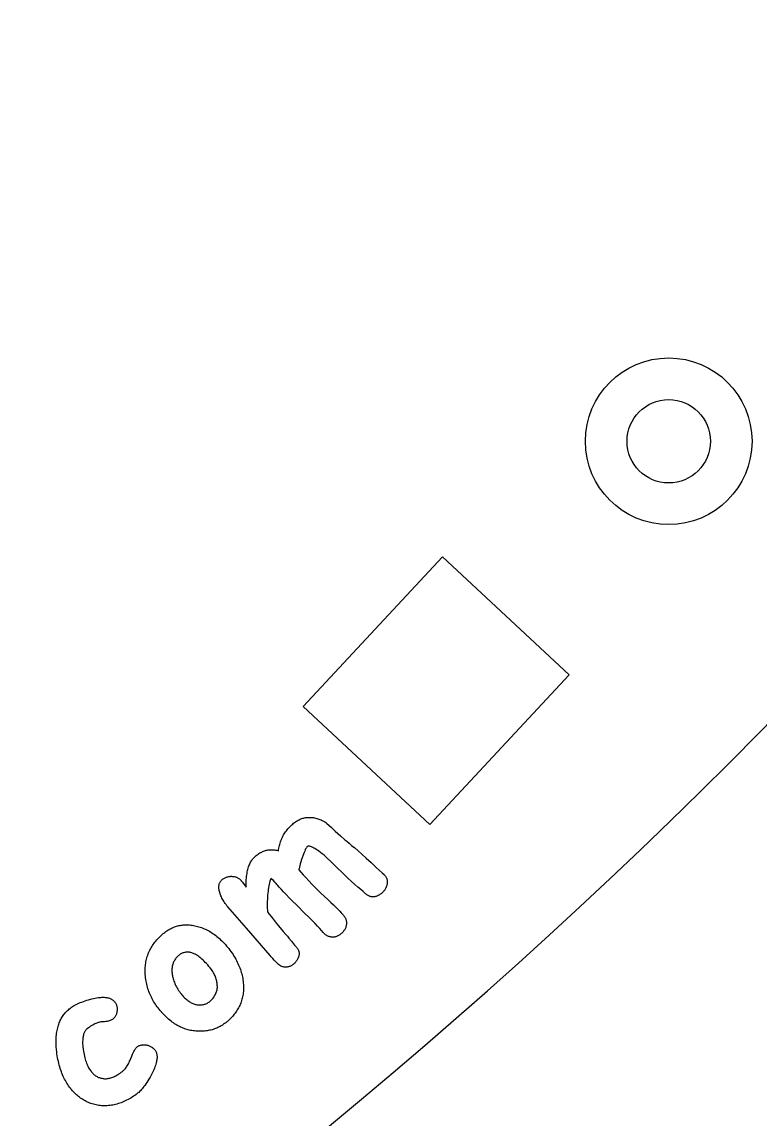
# Model space of a CAD drawing. Header units: inches. Extents: x -1316 to -504, y 751 to 1208.
# Drawn here: x -962.57 to -933.34, y 810.15 to 853.59 of the extents above; entities that cross this region are included whole.
import ezdxf

# ---------------------------------------------------------------- set-up
doc = ezdxf.new("R2010")
doc.units = ezdxf.units.IN
doc.header["$MEASUREMENT"] = 0
doc.linetypes.add('Continuous2', pattern=[0])
doc.layers.add('68343 AND 68344 CARRIAGE AND ARM PLATE', color=1, linetype='Continuous')
doc.layers.add('68351 TABLE', color=1, linetype='Continuous')

msp = doc.modelspace()

# ---------------------------------------------------------------- linework, layer by layer
at = {"layer": '68343 AND 68344 CARRIAGE AND ARM PLATE', "color": 3, "linetype": 'Continuous2', "lineweight": -3, "true_color": 0x00ff00}
for p, q in [((-951.885, 821.796), (-951.845, 821.832)), ((-951.845, 821.832), (-951.809, 821.862)), ((-951.809, 821.862), (-951.773, 821.89)), ((-951.773, 821.89), (-951.737, 821.916)), ((-951.737, 821.916), (-951.701, 821.94)), ((-951.701, 821.94), (-951.665, 821.963)), ((-951.665, 821.963), (-951.628, 821.983)), ((-951.628, 821.983), (-951.592, 822.001)), ((-951.592, 822.001), (-951.556, 822.018)), ((-951.556, 822.018), (-951.52, 822.033)), ((-951.52, 822.033), (-951.483, 822.047)), ((-951.483, 822.047), (-951.446, 822.058)), ((-951.446, 822.058), (-951.409, 822.069)), ((-951.409, 822.069), (-951.372, 822.077)), ((-951.372, 822.077), (-951.335, 822.084)), ((-951.335, 822.084), (-951.297, 822.089)), ((-951.297, 822.089), (-951.259, 822.093)), ((-951.259, 822.093), (-951.221, 822.096)), ((-951.221, 822.096), (-951.182, 822.096)), ((-951.182, 822.096), (-951.143, 822.095)), ((-951.143, 822.095), (-951.103, 822.093)), ((-951.103, 822.093), (-951.063, 822.089)), ((-951.063, 822.089), (-951.022, 822.083)), ((-951.022, 822.083), (-950.981, 822.075)), ((-950.981, 822.075), (-950.939, 822.066)), ((-950.939, 822.066), (-950.896, 822.055)), ((-950.896, 822.055), (-950.853, 822.042)), ((-950.853, 822.042), (-950.809, 822.027)), ((-950.809, 822.027), (-950.764, 822.01)), ((-950.764, 822.01), (-950.719, 821.992)), ((-950.719, 821.992), (-950.673, 821.971)), ((-950.673, 821.971), (-950.625, 821.948)), ((-950.625, 821.948), (-950.577, 821.922)), ((-950.577, 821.922), (-950.567, 821.917)), ((-950.567, 821.917), (-950.538, 821.893)), ((-950.538, 821.893), (-950.49, 821.853)), ((-950.49, 821.853), (-950.417, 821.789)), ((-952.232, 821.353), (-952.208, 821.397)), ((-952.208, 821.397), (-952.182, 821.44)), ((-952.182, 821.44), (-952.155, 821.482)), ((-952.155, 821.482), (-952.127, 821.523)), ((-952.127, 821.523), (-952.097, 821.564)), ((-952.097, 821.564), (-952.066, 821.604)), ((-952.066, 821.604), (-952.033, 821.644)), ((-952.033, 821.644), (-951.999, 821.683)), ((-951.999, 821.683), (-951.963, 821.721)), ((-951.963, 821.721), (-951.925, 821.759)), ((-951.925, 821.759), (-951.885, 821.796)), ((-950.417, 821.789), (-950.309, 821.692)), ((-950.309, 821.692), (-950.158, 821.554)), ((-950.158, 821.554), (-949.952, 821.363)), ((-952.383, 820.926), (-952.372, 820.977)), ((-952.372, 820.977), (-952.36, 821.027)), ((-952.36, 821.027), (-952.346, 821.076)), ((-952.346, 821.076), (-952.33, 821.124)), ((-952.33, 821.124), (-952.314, 821.171)), ((-952.314, 821.171), (-952.295, 821.217)), ((-952.295, 821.217), (-952.276, 821.263)), ((-952.276, 821.263), (-952.255, 821.308)), ((-952.255, 821.308), (-952.232, 821.353)), ((-949.952, 821.363), (-949.786, 821.209)), ((-949.786, 821.209), (-949.706, 821.146)), ((-949.706, 821.146), (-949.615, 821.071)), ((-949.615, 821.071), (-949.51, 820.984)), ((-949.51, 820.984), (-949.391, 820.883)), ((-953.373, 820.507), (-953.348, 820.531)), ((-953.348, 820.531), (-953.328, 820.55)), ((-953.328, 820.55), (-953.29, 820.581)), ((-953.29, 820.581), (-953.253, 820.61)), ((-953.253, 820.61), (-953.216, 820.637)), ((-953.216, 820.637), (-953.18, 820.661)), ((-953.18, 820.661), (-953.143, 820.684)), ((-953.143, 820.684), (-953.107, 820.705)), ((-953.107, 820.705), (-953.071, 820.723)), ((-953.071, 820.723), (-953.035, 820.74)), ((-953.035, 820.74), (-952.999, 820.755)), ((-952.999, 820.755), (-952.963, 820.769)), ((-952.963, 820.769), (-952.927, 820.78)), ((-952.927, 820.78), (-952.891, 820.79)), ((-952.891, 820.79), (-952.856, 820.798)), ((-952.856, 820.798), (-952.82, 820.805)), ((-952.82, 820.805), (-952.784, 820.81)), ((-952.784, 820.81), (-952.748, 820.813)), ((-952.748, 820.813), (-952.712, 820.815)), ((-952.712, 820.815), (-952.676, 820.815)), ((-952.676, 820.815), (-952.639, 820.814)), ((-952.639, 820.814), (-952.603, 820.811)), ((-952.603, 820.811), (-952.566, 820.806)), ((-952.566, 820.806), (-952.528, 820.799)), ((-952.528, 820.799), (-952.491, 820.791)), ((-952.491, 820.791), (-952.453, 820.782)), ((-952.453, 820.782), (-952.414, 820.77)), ((-952.414, 820.77), (-952.408, 820.768)), ((-952.408, 820.768), (-952.401, 820.822)), ((-952.401, 820.822), (-952.393, 820.874)), ((-952.393, 820.874), (-952.383, 820.926)), ((-951.459, 820.528), (-951.494, 820.424)), ((-951.448, 820.56), (-951.459, 820.528)), ((-951.419, 820.64), (-951.448, 820.56)), ((-951.393, 820.707), (-951.419, 820.64)), ((-951.37, 820.762), (-951.393, 820.707)), ((-951.35, 820.808), (-951.37, 820.762)), ((-951.333, 820.844), (-951.35, 820.808)), ((-951.318, 820.873), (-951.333, 820.844)), ((-951.304, 820.895), (-951.318, 820.873)), ((-951.292, 820.912), (-951.304, 820.895)), ((-951.282, 820.924), (-951.292, 820.912)), ((-951.273, 820.933), (-951.282, 820.924)), ((-951.272, 820.934), (-951.273, 820.933)), ((-951.263, 820.94), (-951.272, 820.934)), ((-951.253, 820.945), (-951.263, 820.94)), ((-951.241, 820.949), (-951.253, 820.945)), ((-951.228, 820.952), (-951.241, 820.949)), ((-951.214, 820.953), (-951.228, 820.952)), ((-951.197, 820.953), (-951.214, 820.953)), ((-951.179, 820.95), (-951.197, 820.953)), ((-951.158, 820.946), (-951.179, 820.95)), ((-951.134, 820.939), (-951.158, 820.946)), ((-951.107, 820.929), (-951.134, 820.939)), ((-951.077, 820.917), (-951.107, 820.929)), ((-951.043, 820.9), (-951.077, 820.917)), ((-951.006, 820.88), (-951.043, 820.9)), ((-950.964, 820.856), (-951.006, 820.88)), ((-950.917, 820.827), (-950.964, 820.856)), ((-950.866, 820.793), (-950.917, 820.827)), ((-950.809, 820.753), (-950.866, 820.793)), ((-950.746, 820.706), (-950.809, 820.753)), ((-950.677, 820.653), (-950.746, 820.706)), ((-950.601, 820.593), (-950.677, 820.653)), ((-949.792, 819.815), (-950.601, 820.593)), ((-949.391, 820.883), (-949.256, 820.766)), ((-949.256, 820.766), (-949.105, 820.632)), ((-949.105, 820.632), (-948.934, 820.48)), ((-953.62, 820.037), (-953.606, 820.086)), ((-953.606, 820.086), (-953.592, 820.131)), ((-953.592, 820.131), (-953.576, 820.175)), ((-953.576, 820.175), (-953.56, 820.216)), ((-953.56, 820.216), (-953.543, 820.256)), ((-953.543, 820.256), (-953.524, 820.293)), ((-953.524, 820.293), (-953.505, 820.329)), ((-953.505, 820.329), (-953.485, 820.363)), ((-953.485, 820.363), (-953.464, 820.395)), ((-953.464, 820.395), (-953.443, 820.425)), ((-953.443, 820.425), (-953.421, 820.454)), ((-953.421, 820.454), (-953.397, 820.481)), ((-953.397, 820.481), (-953.373, 820.507)), ((-951.581, 820.126), (-951.591, 820.076)), ((-951.566, 820.185), (-951.581, 820.126)), ((-951.547, 820.253), (-951.566, 820.185)), ((-951.523, 820.333), (-951.547, 820.253)), ((-951.494, 820.424), (-951.523, 820.333)), ((-948.934, 820.48), (-948.744, 820.308)), ((-948.744, 820.308), (-948.533, 820.114)), ((-948.533, 820.114), (-948.298, 819.897)), ((-954.622, 819.644), (-954.597, 819.662)), ((-954.597, 819.662), (-954.572, 819.679)), ((-954.572, 819.679), (-954.546, 819.694)), ((-954.546, 819.694), (-954.52, 819.707)), ((-954.52, 819.707), (-954.493, 819.719)), ((-954.493, 819.719), (-954.466, 819.73)), ((-954.466, 819.73), (-954.438, 819.739)), ((-954.438, 819.739), (-954.41, 819.746)), ((-954.41, 819.746), (-954.381, 819.752)), ((-954.381, 819.752), (-954.352, 819.756)), ((-954.352, 819.756), (-954.321, 819.759)), ((-954.321, 819.759), (-954.29, 819.761)), ((-954.29, 819.761), (-954.258, 819.761)), ((-954.258, 819.761), (-954.251, 819.76)), ((-954.251, 819.76), (-954.219, 819.758)), ((-954.219, 819.758), (-954.188, 819.755)), ((-954.188, 819.755), (-954.159, 819.75)), ((-954.159, 819.75), (-954.13, 819.743)), ((-954.13, 819.743), (-954.103, 819.735)), ((-954.103, 819.735), (-954.077, 819.726)), ((-954.077, 819.726), (-954.051, 819.715)), ((-954.051, 819.715), (-954.027, 819.704)), ((-954.027, 819.704), (-954.003, 819.69)), ((-954.003, 819.69), (-953.98, 819.675)), ((-953.98, 819.675), (-953.958, 819.659)), ((-953.958, 819.659), (-953.936, 819.642)), ((-953.683, 819.628), (-953.678, 819.695)), ((-953.678, 819.695), (-953.671, 819.759)), ((-953.671, 819.759), (-953.663, 819.82)), ((-953.663, 819.82), (-953.654, 819.878)), ((-953.654, 819.878), (-953.644, 819.934)), ((-953.644, 819.934), (-953.632, 819.987)), ((-953.632, 819.987), (-953.62, 820.037)), ((-952.713, 819.688), (-952.731, 819.63)), ((-952.699, 819.675), (-952.713, 819.688)), ((-952.657, 819.635), (-952.699, 819.675)), ((-951.599, 820.033), (-951.602, 820.014)), ((-951.602, 820.014), (-951.524, 819.926)), ((-951.591, 820.076), (-951.599, 820.033)), ((-951.524, 819.926), (-951.434, 819.825)), ((-951.434, 819.825), (-951.329, 819.712)), ((-951.329, 819.712), (-951.21, 819.583)), ((-949.659, 819.691), (-949.792, 819.815)), ((-949.511, 819.554), (-949.659, 819.691)), ((-948.298, 819.897), (-948.227, 819.831)), ((-948.227, 819.831), (-948.207, 819.808)), ((-948.207, 819.808), (-948.188, 819.785)), ((-948.188, 819.785), (-948.171, 819.762)), ((-948.171, 819.762), (-948.157, 819.738)), ((-948.157, 819.738), (-948.144, 819.715)), ((-948.144, 819.715), (-948.133, 819.692)), ((-948.133, 819.692), (-948.123, 819.668)), ((-948.123, 819.668), (-948.115, 819.644)), ((-954.769, 819.332), (-954.768, 819.361)), ((-954.768, 819.301), (-954.769, 819.332)), ((-954.768, 819.361), (-954.766, 819.389)), ((-954.765, 819.268), (-954.768, 819.301)), ((-954.766, 819.389), (-954.762, 819.416)), ((-954.761, 819.234), (-954.765, 819.268)), ((-954.762, 819.416), (-954.757, 819.441)), ((-954.754, 819.198), (-954.761, 819.234)), ((-954.757, 819.441), (-954.751, 819.465)), ((-954.751, 819.465), (-954.743, 819.487)), ((-954.743, 819.487), (-954.734, 819.509)), ((-954.734, 819.509), (-954.723, 819.53)), ((-954.723, 819.53), (-954.711, 819.55)), ((-954.711, 819.55), (-954.698, 819.568)), ((-954.698, 819.568), (-954.684, 819.587)), ((-954.684, 819.587), (-954.668, 819.604)), ((-954.668, 819.604), (-954.65, 819.62)), ((-954.65, 819.62), (-954.647, 819.623)), ((-954.647, 819.623), (-954.622, 819.644)), ((-953.936, 819.642), (-953.916, 819.623)), ((-953.916, 819.623), (-953.896, 819.602)), ((-953.896, 819.602), (-953.885, 819.59)), ((-953.892, 819.598), (-953.894, 819.599)), ((-953.894, 819.599), (-953.892, 819.596)), ((-953.885, 819.59), (-953.892, 819.598)), ((-953.892, 819.596), (-953.88, 819.58)), ((-953.88, 819.58), (-953.838, 819.523)), ((-953.838, 819.523), (-953.728, 819.38)), ((-953.728, 819.38), (-953.689, 819.329)), ((-953.69, 819.409), (-953.689, 819.485)), ((-953.689, 819.329), (-953.69, 819.409)), ((-953.689, 819.485), (-953.687, 819.558)), ((-953.687, 819.558), (-953.683, 819.628)), ((-952.814, 819.241), (-952.823, 819.168)), ((-952.803, 819.311), (-952.814, 819.241)), ((-952.791, 819.379), (-952.803, 819.311)), ((-952.778, 819.445), (-952.791, 819.379)), ((-952.763, 819.509), (-952.778, 819.445)), ((-952.747, 819.57), (-952.763, 819.509)), ((-952.731, 819.63), (-952.747, 819.57)), ((-952.611, 819.589), (-952.657, 819.635)), ((-952.559, 819.534), (-952.611, 819.589)), ((-952.501, 819.471), (-952.559, 819.534)), ((-952.47, 819.436), (-952.501, 819.471)), ((-952.439, 819.4), (-952.47, 819.436)), ((-952.382, 819.336), (-952.439, 819.4)), ((-952.303, 819.248), (-952.382, 819.336)), ((-952.212, 819.149), (-952.303, 819.248)), ((-951.21, 819.583), (-951.073, 819.44)), ((-951.073, 819.44), (-950.918, 819.279)), ((-950.918, 819.279), (-950.733, 819.09)), ((-949.379, 819.434), (-949.511, 819.554)), ((-949.26, 819.328), (-949.379, 819.434)), ((-949.153, 819.235), (-949.26, 819.328)), ((-949.059, 819.154), (-949.153, 819.235)), ((-948.195, 819.231), (-948.213, 819.205)), ((-948.179, 819.257), (-948.195, 819.231)), ((-948.164, 819.283), (-948.179, 819.257)), ((-948.151, 819.31), (-948.164, 819.283)), ((-948.139, 819.338), (-948.151, 819.31)), ((-948.129, 819.366), (-948.139, 819.338)), ((-948.12, 819.395), (-948.129, 819.366)), ((-948.112, 819.425), (-948.12, 819.395)), ((-948.115, 819.644), (-948.109, 819.62)), ((-948.106, 819.456), (-948.112, 819.425)), ((-948.109, 819.62), (-948.105, 819.595)), ((-948.105, 819.465), (-948.106, 819.456)), ((-948.105, 819.595), (-948.101, 819.57)), ((-948.101, 819.492), (-948.105, 819.465)), ((-948.101, 819.57), (-948.1, 819.545)), ((-948.1, 819.519), (-948.101, 819.492)), ((-948.1, 819.545), (-948.1, 819.519)), ((-954.746, 819.159), (-954.754, 819.198)), ((-954.735, 819.119), (-954.746, 819.159)), ((-954.722, 819.076), (-954.735, 819.119)), ((-954.72, 819.072), (-954.722, 819.076)), ((-954.705, 819.029), (-954.72, 819.072)), ((-954.688, 818.986), (-954.705, 819.029)), ((-954.669, 818.943), (-954.688, 818.986)), ((-954.648, 818.9), (-954.669, 818.943)), ((-954.625, 818.857), (-954.648, 818.9)), ((-954.601, 818.814), (-954.625, 818.857)), ((-954.575, 818.771), (-954.601, 818.814)), ((-952.848, 818.853), (-952.851, 818.768)), ((-952.844, 818.936), (-952.848, 818.853)), ((-952.839, 819.016), (-952.844, 818.936)), ((-952.832, 819.093), (-952.839, 819.016)), ((-952.823, 819.168), (-952.832, 819.093)), ((-952.107, 819.039), (-952.212, 819.149)), ((-951.988, 818.915), (-952.107, 819.039)), ((-951.853, 818.778), (-951.988, 818.915)), ((-950.733, 819.09), (-950.587, 818.959)), ((-950.587, 818.959), (-950.455, 818.839)), ((-950.455, 818.839), (-950.337, 818.73)), ((-948.975, 819.084), (-949.059, 819.154)), ((-948.959, 819.07), (-948.975, 819.084)), ((-948.933, 819.049), (-948.959, 819.07)), ((-948.908, 819.03), (-948.933, 819.049)), ((-948.882, 819.013), (-948.908, 819.03)), ((-948.858, 818.998), (-948.882, 819.013)), ((-948.833, 818.985), (-948.858, 818.998)), ((-948.808, 818.974), (-948.833, 818.985)), ((-948.784, 818.965), (-948.808, 818.974)), ((-948.76, 818.958), (-948.784, 818.965)), ((-948.735, 818.952), (-948.76, 818.958)), ((-948.711, 818.947), (-948.735, 818.952)), ((-948.687, 818.945), (-948.711, 818.947)), ((-948.663, 818.944), (-948.687, 818.945)), ((-948.638, 818.944), (-948.663, 818.944)), ((-948.614, 818.947), (-948.638, 818.944)), ((-948.589, 818.95), (-948.614, 818.947)), ((-948.563, 818.956), (-948.589, 818.95)), ((-948.538, 818.963), (-948.563, 818.956)), ((-948.512, 818.972), (-948.538, 818.963)), ((-948.486, 818.983), (-948.512, 818.972)), ((-948.459, 818.996), (-948.486, 818.983)), ((-948.431, 819.012), (-948.459, 818.996)), ((-948.403, 819.029), (-948.431, 819.012)), ((-948.375, 819.049), (-948.403, 819.029)), ((-948.345, 819.071), (-948.375, 819.049)), ((-948.315, 819.096), (-948.345, 819.071)), ((-948.301, 819.108), (-948.315, 819.096)), ((-948.276, 819.132), (-948.301, 819.108)), ((-948.254, 819.156), (-948.276, 819.132)), ((-948.232, 819.18), (-948.254, 819.156)), ((-948.213, 819.205), (-948.232, 819.18)), ((-954.546, 818.728), (-954.575, 818.771)), ((-954.516, 818.685), (-954.546, 818.728)), ((-954.484, 818.641), (-954.516, 818.685)), ((-954.449, 818.598), (-954.484, 818.641)), ((-954.412, 818.554), (-954.449, 818.598)), ((-953.678, 817.705), (-954.412, 818.554)), ((-952.851, 818.768), (-952.852, 818.68)), ((-952.852, 818.68), (-952.852, 818.589)), ((-952.852, 818.589), (-952.85, 818.496)), ((-952.85, 818.496), (-952.847, 818.421)), ((-952.847, 818.421), (-952.839, 818.383)), ((-952.839, 818.383), (-952.83, 818.345)), ((-951.7, 818.626), (-951.853, 818.778)), ((-951.359, 818.29), (-951.7, 818.626)), ((-950.337, 818.73), (-950.232, 818.63)), ((-950.232, 818.63), (-950.138, 818.539)), ((-950.138, 818.539), (-950.058, 818.459)), ((-950.058, 818.459), (-949.985, 818.384)), ((-949.985, 818.384), (-949.922, 818.316)), ((-952.83, 818.345), (-952.827, 818.332)), ((-952.827, 818.332), (-952.643, 818.098)), ((-952.643, 818.098), (-952.482, 817.897)), ((-951.209, 818.141), (-951.359, 818.29)), ((-951.078, 818.008), (-951.209, 818.141)), ((-950.962, 817.889), (-951.078, 818.008)), ((-949.922, 818.316), (-949.866, 818.255)), ((-949.866, 818.255), (-949.839, 818.224)), ((-949.839, 818.224), (-949.819, 818.199)), ((-949.819, 818.199), (-949.801, 818.175)), ((-949.801, 818.175), (-949.784, 818.15)), ((-949.784, 818.15), (-949.77, 818.125)), ((-949.77, 818.125), (-949.757, 818.1)), ((-949.757, 818.1), (-949.746, 818.075)), ((-949.746, 818.075), (-949.737, 818.05)), ((-949.737, 818.05), (-949.729, 818.024)), ((-949.729, 818.024), (-949.723, 817.999)), ((-949.723, 817.999), (-949.718, 817.973)), ((-949.718, 817.973), (-949.715, 817.947)), ((-949.715, 817.947), (-949.714, 817.92)), ((-949.714, 817.92), (-949.714, 817.893)), ((-957.017, 817.453), (-956.969, 817.495)), ((-956.969, 817.495), (-956.952, 817.509)), ((-956.952, 817.509), (-956.911, 817.541)), ((-956.911, 817.541), (-956.869, 817.572)), ((-956.869, 817.572), (-956.828, 817.601)), ((-956.828, 817.601), (-956.786, 817.628)), ((-956.786, 817.628), (-956.744, 817.653)), ((-956.744, 817.653), (-956.702, 817.677)), ((-956.702, 817.677), (-956.659, 817.699)), ((-956.659, 817.699), (-956.617, 817.719)), ((-956.617, 817.719), (-956.574, 817.738)), ((-956.574, 817.738), (-956.53, 817.755)), ((-956.53, 817.755), (-956.487, 817.771)), ((-956.487, 817.771), (-956.443, 817.784)), ((-956.443, 817.784), (-956.398, 817.797)), ((-956.398, 817.797), (-956.353, 817.808)), ((-956.353, 817.808), (-956.308, 817.817)), ((-956.308, 817.817), (-956.263, 817.825)), ((-956.263, 817.825), (-956.216, 817.831)), ((-956.216, 817.831), (-956.17, 817.835)), ((-956.17, 817.835), (-956.122, 817.838)), ((-956.122, 817.838), (-956.075, 817.84)), ((-956.075, 817.84), (-956.026, 817.84)), ((-956.026, 817.84), (-955.977, 817.838)), ((-955.977, 817.838), (-955.927, 817.835)), ((-955.927, 817.835), (-955.877, 817.83)), ((-955.877, 817.83), (-955.825, 817.823)), ((-955.825, 817.823), (-955.773, 817.815)), ((-955.773, 817.815), (-955.721, 817.805)), ((-955.721, 817.805), (-955.667, 817.793)), ((-955.667, 817.793), (-955.618, 817.78)), ((-955.618, 817.78), (-955.563, 817.765)), ((-955.563, 817.765), (-955.509, 817.747)), ((-955.509, 817.747), (-955.456, 817.728)), ((-955.456, 817.728), (-955.403, 817.708)), ((-955.403, 817.708), (-955.35, 817.686)), ((-955.35, 817.686), (-955.298, 817.663)), ((-955.298, 817.663), (-955.246, 817.638)), ((-955.246, 817.638), (-955.195, 817.611)), ((-955.195, 817.611), (-955.144, 817.583)), ((-955.144, 817.583), (-955.093, 817.553)), ((-955.093, 817.553), (-955.043, 817.521)), ((-955.043, 817.521), (-954.993, 817.488)), ((-954.993, 817.488), (-954.944, 817.453)), ((-952.741, 816.622), (-953.678, 817.705)), ((-952.482, 817.897), (-952.343, 817.725)), ((-952.343, 817.725), (-952.222, 817.579)), ((-952.222, 817.579), (-952.12, 817.457)), ((-950.862, 817.783), (-950.962, 817.889)), ((-950.776, 817.69), (-950.862, 817.783)), ((-950.702, 817.609), (-950.776, 817.69)), ((-950.639, 817.537), (-950.702, 817.609)), ((-950.637, 817.535), (-950.639, 817.537)), ((-950.614, 817.51), (-950.637, 817.535)), ((-950.591, 817.488), (-950.614, 817.51)), ((-950.568, 817.467), (-950.591, 817.488)), ((-949.922, 817.492), (-949.949, 817.47)), ((-949.9, 817.512), (-949.922, 817.492)), ((-949.875, 817.536), (-949.9, 817.512)), ((-949.853, 817.56), (-949.875, 817.536)), ((-949.833, 817.584), (-949.853, 817.56)), ((-949.814, 817.609), (-949.833, 817.584)), ((-949.797, 817.634), (-949.814, 817.609)), ((-949.782, 817.659), (-949.797, 817.634)), ((-949.768, 817.685), (-949.782, 817.659)), ((-949.756, 817.711), (-949.768, 817.685)), ((-949.745, 817.737), (-949.756, 817.711)), ((-949.736, 817.765), (-949.745, 817.737)), ((-949.729, 817.792), (-949.736, 817.765)), ((-949.723, 817.821), (-949.729, 817.792)), ((-949.718, 817.85), (-949.723, 817.821)), ((-949.716, 817.866), (-949.718, 817.85)), ((-949.714, 817.893), (-949.716, 817.866)), ((-957.401, 817.018), (-957.37, 817.063)), ((-957.37, 817.063), (-957.338, 817.108)), ((-957.338, 817.108), (-957.304, 817.153)), ((-957.304, 817.153), (-957.269, 817.197)), ((-957.269, 817.197), (-957.231, 817.24)), ((-957.231, 817.24), (-957.192, 817.284)), ((-957.192, 817.284), (-957.151, 817.327)), ((-957.151, 817.327), (-957.109, 817.369)), ((-957.109, 817.369), (-957.064, 817.411)), ((-957.064, 817.411), (-957.017, 817.453)), ((-954.944, 817.453), (-954.894, 817.416)), ((-954.894, 817.416), (-954.845, 817.378)), ((-954.845, 817.378), (-954.796, 817.338)), ((-954.796, 817.338), (-954.748, 817.295)), ((-954.748, 817.295), (-954.7, 817.251)), ((-954.7, 817.251), (-954.652, 817.205)), ((-954.652, 817.205), (-954.604, 817.158)), ((-954.604, 817.158), (-954.557, 817.108)), ((-954.557, 817.108), (-954.509, 817.056)), ((-954.509, 817.056), (-954.463, 817.001)), ((-952.12, 817.457), (-952.057, 817.385)), ((-952.057, 817.385), (-951.994, 817.31)), ((-951.994, 817.31), (-951.893, 817.189)), ((-951.893, 817.189), (-951.768, 817.038)), ((-950.545, 817.448), (-950.568, 817.467)), ((-950.522, 817.432), (-950.545, 817.448)), ((-950.498, 817.416), (-950.522, 817.432)), ((-950.474, 817.403), (-950.498, 817.416)), ((-950.45, 817.391), (-950.474, 817.403)), ((-950.425, 817.381), (-950.45, 817.391)), ((-950.4, 817.372), (-950.425, 817.381)), ((-950.374, 817.365), (-950.4, 817.372)), ((-950.348, 817.359), (-950.374, 817.365)), ((-950.322, 817.355), (-950.348, 817.359)), ((-950.294, 817.352), (-950.322, 817.355)), ((-950.267, 817.351), (-950.294, 817.352)), ((-950.294, 817.352), (-950.294, 817.352)), ((-950.24, 817.352), (-950.267, 817.351)), ((-950.213, 817.354), (-950.24, 817.352)), ((-950.187, 817.358), (-950.213, 817.354)), ((-950.161, 817.363), (-950.187, 817.358)), ((-950.134, 817.37), (-950.161, 817.363)), ((-950.108, 817.379), (-950.134, 817.37)), ((-950.082, 817.39), (-950.108, 817.379)), ((-950.055, 817.402), (-950.082, 817.39)), ((-950.029, 817.416), (-950.055, 817.402)), ((-950.002, 817.432), (-950.029, 817.416)), ((-949.976, 817.45), (-950.002, 817.432)), ((-949.949, 817.47), (-949.976, 817.45)), ((-957.605, 816.588), (-957.588, 816.637)), ((-957.588, 816.637), (-957.57, 816.687)), ((-957.57, 816.687), (-957.551, 816.736)), ((-957.551, 816.736), (-957.529, 816.784)), ((-957.529, 816.784), (-957.507, 816.832)), ((-957.507, 816.832), (-957.483, 816.879)), ((-957.483, 816.879), (-957.457, 816.926)), ((-957.457, 816.926), (-957.43, 816.972)), ((-957.43, 816.972), (-957.401, 817.018)), ((-956.372, 816.62), (-956.399, 816.595)), ((-956.343, 816.645), (-956.372, 816.62)), ((-956.326, 816.657), (-956.343, 816.645)), ((-956.299, 816.675), (-956.326, 816.657)), ((-956.273, 816.691), (-956.299, 816.675)), ((-956.246, 816.705), (-956.273, 816.691)), ((-956.219, 816.717), (-956.246, 816.705)), ((-956.192, 816.728), (-956.219, 816.717)), ((-956.165, 816.737), (-956.192, 816.728)), ((-956.137, 816.745), (-956.165, 816.737)), ((-956.11, 816.75), (-956.137, 816.745)), ((-956.082, 816.755), (-956.11, 816.75)), ((-956.054, 816.758), (-956.082, 816.755)), ((-956.025, 816.759), (-956.054, 816.758)), ((-955.996, 816.758), (-956.025, 816.759)), ((-955.967, 816.756), (-955.996, 816.758)), ((-955.937, 816.752), (-955.967, 816.756)), ((-955.906, 816.747), (-955.937, 816.752)), ((-955.875, 816.74), (-955.906, 816.747)), ((-955.843, 816.731), (-955.875, 816.74)), ((-955.811, 816.72), (-955.843, 816.731)), ((-955.778, 816.707), (-955.811, 816.72)), ((-955.744, 816.691), (-955.778, 816.707)), ((-955.709, 816.674), (-955.744, 816.691)), ((-955.673, 816.655), (-955.709, 816.674)), ((-955.637, 816.633), (-955.673, 816.655)), ((-955.599, 816.608), (-955.637, 816.633)), ((-954.463, 817.001), (-954.425, 816.957)), ((-954.425, 816.957), (-954.378, 816.898)), ((-954.378, 816.898), (-954.332, 816.838)), ((-954.332, 816.838), (-954.289, 816.779)), ((-954.289, 816.779), (-954.248, 816.72)), ((-954.248, 816.72), (-954.209, 816.661)), ((-954.209, 816.661), (-954.171, 816.602)), ((-952.694, 816.568), (-952.741, 816.622)), ((-951.768, 817.038), (-951.696, 816.952)), ((-951.696, 816.952), (-951.677, 816.929)), ((-951.677, 816.929), (-951.659, 816.906)), ((-951.659, 816.906), (-951.644, 816.882)), ((-951.644, 816.882), (-951.632, 816.859)), ((-951.632, 816.859), (-951.62, 816.837)), ((-951.62, 816.837), (-951.611, 816.814)), ((-951.611, 816.814), (-951.604, 816.791)), ((-951.604, 816.791), (-951.598, 816.769)), ((-951.597, 816.63), (-951.603, 816.606)), ((-951.598, 816.769), (-951.594, 816.746)), ((-951.593, 816.654), (-951.597, 816.63)), ((-951.594, 816.746), (-951.591, 816.723)), ((-951.591, 816.677), (-951.593, 816.654)), ((-951.591, 816.723), (-951.59, 816.7)), ((-951.59, 816.7), (-951.591, 816.677)), ((-957.685, 816.163), (-957.68, 816.219)), ((-957.68, 816.219), (-957.674, 816.274)), ((-957.674, 816.274), (-957.666, 816.328)), ((-957.666, 816.328), (-957.657, 816.381)), ((-957.657, 816.381), (-957.646, 816.434)), ((-957.646, 816.434), (-957.634, 816.486)), ((-957.634, 816.486), (-957.62, 816.537)), ((-957.62, 816.537), (-957.605, 816.588)), ((-956.613, 816.21), (-956.619, 816.176)), ((-956.605, 816.244), (-956.613, 816.21)), ((-956.596, 816.278), (-956.605, 816.244)), ((-956.585, 816.31), (-956.596, 816.278)), ((-956.573, 816.341), (-956.585, 816.31)), ((-956.56, 816.372), (-956.573, 816.341)), ((-956.545, 816.402), (-956.56, 816.372)), ((-956.529, 816.432), (-956.545, 816.402)), ((-956.511, 816.46), (-956.529, 816.432)), ((-956.492, 816.488), (-956.511, 816.46)), ((-956.471, 816.516), (-956.492, 816.488)), ((-956.449, 816.543), (-956.471, 816.516)), ((-956.425, 816.569), (-956.449, 816.543)), ((-956.399, 816.595), (-956.425, 816.569)), ((-955.561, 816.581), (-955.599, 816.608)), ((-955.521, 816.551), (-955.561, 816.581)), ((-955.48, 816.518), (-955.521, 816.551)), ((-955.438, 816.482), (-955.48, 816.518)), ((-955.395, 816.443), (-955.438, 816.482)), ((-955.351, 816.401), (-955.395, 816.443)), ((-955.306, 816.355), (-955.351, 816.401)), ((-955.259, 816.305), (-955.306, 816.355)), ((-955.211, 816.251), (-955.259, 816.305)), ((-955.161, 816.194), (-955.211, 816.251)), ((-955.111, 816.132), (-955.161, 816.194)), ((-954.171, 816.602), (-954.136, 816.543)), ((-954.136, 816.543), (-954.102, 816.484)), ((-954.102, 816.484), (-954.071, 816.426)), ((-954.071, 816.426), (-954.041, 816.367)), ((-954.041, 816.367), (-954.013, 816.308)), ((-954.013, 816.308), (-953.986, 816.249)), ((-953.986, 816.249), (-953.962, 816.191)), ((-953.962, 816.191), (-953.939, 816.132)), ((-952.634, 816.502), (-952.694, 816.568)), ((-952.58, 816.443), (-952.634, 816.502)), ((-952.53, 816.392), (-952.58, 816.443)), ((-952.485, 816.348), (-952.53, 816.392)), ((-952.444, 816.309), (-952.485, 816.348)), ((-952.407, 816.276), (-952.444, 816.309)), ((-952.373, 816.249), (-952.407, 816.276)), ((-952.343, 816.226), (-952.373, 816.249)), ((-952.315, 816.207), (-952.343, 816.226)), ((-952.297, 816.199), (-952.315, 816.207)), ((-952.269, 816.189), (-952.297, 816.199)), ((-952.242, 816.18), (-952.269, 816.189)), ((-952.215, 816.173), (-952.242, 816.18)), ((-952.008, 816.178), (-952.033, 816.172)), ((-951.983, 816.186), (-952.008, 816.178)), ((-951.958, 816.196), (-951.983, 816.186)), ((-951.932, 816.207), (-951.958, 816.196)), ((-951.907, 816.22), (-951.932, 816.207)), ((-951.881, 816.236), (-951.907, 816.22)), ((-951.856, 816.253), (-951.881, 816.236)), ((-951.83, 816.272), (-951.856, 816.253)), ((-951.803, 816.294), (-951.83, 816.272)), ((-951.79, 816.305), (-951.803, 816.294)), ((-951.767, 816.327), (-951.79, 816.305)), ((-951.745, 816.35), (-951.767, 816.327)), ((-951.724, 816.375), (-951.745, 816.35)), ((-951.704, 816.4), (-951.724, 816.375)), ((-951.686, 816.426), (-951.704, 816.4)), ((-951.669, 816.453), (-951.686, 816.426)), ((-951.653, 816.481), (-951.669, 816.453)), ((-951.639, 816.51), (-951.653, 816.481)), ((-951.626, 816.539), (-951.639, 816.51)), ((-951.615, 816.569), (-951.626, 816.539)), ((-951.605, 816.599), (-951.615, 816.569)), ((-951.603, 816.606), (-951.605, 816.599)), ((-957.69, 816.049), (-957.688, 816.106)), ((-957.69, 815.99), (-957.69, 816.049)), ((-957.688, 815.931), (-957.69, 815.99)), ((-957.688, 816.106), (-957.685, 816.163)), ((-957.685, 815.871), (-957.688, 815.931)), ((-957.679, 815.806), (-957.685, 815.871)), ((-957.671, 815.741), (-957.679, 815.806)), ((-957.662, 815.678), (-957.671, 815.741)), ((-956.627, 816.103), (-956.629, 816.065)), ((-956.629, 816.065), (-956.629, 816.026)), ((-956.629, 816.026), (-956.627, 815.985)), ((-956.624, 816.14), (-956.627, 816.103)), ((-956.627, 815.985), (-956.624, 815.944)), ((-956.619, 816.176), (-956.624, 816.14)), ((-956.624, 815.944), (-956.62, 815.901)), ((-956.62, 815.901), (-956.613, 815.857)), ((-956.613, 815.857), (-956.611, 815.844)), ((-956.611, 815.844), (-956.602, 815.798)), ((-956.602, 815.798), (-956.592, 815.752)), ((-956.592, 815.752), (-956.58, 815.707)), ((-955.058, 816.066), (-955.111, 816.132)), ((-955.033, 816.028), (-955.058, 816.066)), ((-955.007, 815.986), (-955.033, 816.028)), ((-954.983, 815.944), (-955.007, 815.986)), ((-954.961, 815.902), (-954.983, 815.944)), ((-954.941, 815.86), (-954.961, 815.902)), ((-954.922, 815.818), (-954.941, 815.86)), ((-954.906, 815.777), (-954.922, 815.818)), ((-954.891, 815.735), (-954.906, 815.777)), ((-953.939, 816.132), (-953.918, 816.073)), ((-953.918, 816.073), (-953.898, 816.014)), ((-953.898, 816.014), (-953.881, 815.955)), ((-953.881, 815.955), (-953.864, 815.895)), ((-953.864, 815.895), (-953.85, 815.836)), ((-953.85, 815.836), (-953.837, 815.777)), ((-953.837, 815.777), (-953.826, 815.717)), ((-952.188, 816.168), (-952.215, 816.173)), ((-952.162, 816.165), (-952.188, 816.168)), ((-952.136, 816.163), (-952.162, 816.165)), ((-952.11, 816.163), (-952.136, 816.163)), ((-952.084, 816.164), (-952.11, 816.163)), ((-952.059, 816.167), (-952.084, 816.164)), ((-952.033, 816.172), (-952.059, 816.167)), ((-957.652, 815.614), (-957.662, 815.678)), ((-957.64, 815.552), (-957.652, 815.614)), ((-957.627, 815.491), (-957.64, 815.552)), ((-957.612, 815.43), (-957.627, 815.491)), ((-957.595, 815.37), (-957.612, 815.43)), ((-957.578, 815.311), (-957.595, 815.37)), ((-957.559, 815.253), (-957.578, 815.311)), ((-956.58, 815.707), (-956.566, 815.661)), ((-956.566, 815.661), (-956.551, 815.615)), ((-956.551, 815.615), (-956.533, 815.569)), ((-956.533, 815.569), (-956.515, 815.523)), ((-956.515, 815.523), (-956.494, 815.477)), ((-956.494, 815.477), (-956.472, 815.431)), ((-956.472, 815.431), (-956.448, 815.385)), ((-956.448, 815.385), (-956.421, 815.338)), ((-956.421, 815.338), (-956.393, 815.292)), ((-954.877, 815.694), (-954.891, 815.735)), ((-954.866, 815.652), (-954.877, 815.694)), ((-954.856, 815.611), (-954.866, 815.652)), ((-954.847, 815.569), (-954.856, 815.611)), ((-954.841, 815.528), (-954.847, 815.569)), ((-954.835, 815.486), (-954.841, 815.528)), ((-954.832, 815.444), (-954.835, 815.486)), ((-954.834, 815.302), (-954.831, 815.318)), ((-954.83, 815.402), (-954.832, 815.444)), ((-954.831, 815.318), (-954.83, 815.36)), ((-954.83, 815.36), (-954.83, 815.402)), ((-953.826, 815.717), (-953.816, 815.657)), ((-953.816, 815.657), (-953.808, 815.597)), ((-953.808, 815.597), (-953.801, 815.537)), ((-953.801, 815.537), (-953.796, 815.476)), ((-953.796, 815.476), (-953.794, 815.436)), ((-953.794, 815.32), (-953.796, 815.263)), ((-953.794, 815.436), (-953.793, 815.377)), ((-953.793, 815.377), (-953.794, 815.32)), ((-959.999, 814.854), (-959.926, 814.877)), ((-959.926, 814.877), (-959.849, 814.899)), ((-959.849, 814.899), (-959.804, 814.911)), ((-959.804, 814.911), (-959.736, 814.926)), ((-959.736, 814.926), (-959.672, 814.939)), ((-959.672, 814.939), (-959.612, 814.95)), ((-959.612, 814.95), (-959.554, 814.958)), ((-959.554, 814.958), (-959.5, 814.964)), ((-959.5, 814.964), (-959.449, 814.969)), ((-959.449, 814.969), (-959.401, 814.971)), ((-959.401, 814.971), (-959.356, 814.972)), ((-959.356, 814.972), (-959.314, 814.971)), ((-959.314, 814.971), (-959.273, 814.969)), ((-959.273, 814.969), (-959.236, 814.965)), ((-959.236, 814.965), (-959.2, 814.96)), ((-959.2, 814.96), (-959.167, 814.953)), ((-959.167, 814.953), (-959.135, 814.946)), ((-959.135, 814.946), (-959.106, 814.937)), ((-959.106, 814.937), (-959.078, 814.927)), ((-959.078, 814.927), (-959.052, 814.916)), ((-959.052, 814.916), (-959.028, 814.903)), ((-959.028, 814.903), (-959.005, 814.89)), ((-959.005, 814.89), (-958.984, 814.876)), ((-958.984, 814.876), (-958.964, 814.861)), ((-957.538, 815.195), (-957.559, 815.253)), ((-957.516, 815.138), (-957.538, 815.195)), ((-957.492, 815.081), (-957.516, 815.138)), ((-957.467, 815.025), (-957.492, 815.081)), ((-957.441, 814.97), (-957.467, 815.025)), ((-957.413, 814.915), (-957.441, 814.97)), ((-957.383, 814.861), (-957.413, 814.915)), ((-956.393, 815.292), (-956.363, 815.245)), ((-956.363, 815.245), (-956.331, 815.198)), ((-956.331, 815.198), (-956.297, 815.151)), ((-956.297, 815.151), (-956.261, 815.104)), ((-956.261, 815.104), (-956.233, 815.069)), ((-956.233, 815.069), (-956.199, 815.029)), ((-956.199, 815.029), (-956.165, 814.991)), ((-956.165, 814.991), (-956.131, 814.955)), ((-956.131, 814.955), (-956.097, 814.923)), ((-956.097, 814.923), (-956.064, 814.892)), ((-956.064, 814.892), (-956.03, 814.864)), ((-955.073, 814.859), (-955.046, 814.886)), ((-955.046, 814.886), (-955.021, 814.914)), ((-955.021, 814.914), (-954.997, 814.942)), ((-954.997, 814.942), (-954.975, 814.971)), ((-954.975, 814.971), (-954.955, 815.001)), ((-954.955, 815.001), (-954.936, 815.031)), ((-954.936, 815.031), (-954.918, 815.062)), ((-954.918, 815.062), (-954.902, 815.094)), ((-954.902, 815.094), (-954.887, 815.126)), ((-954.887, 815.126), (-954.874, 815.16)), ((-954.874, 815.16), (-954.862, 815.194)), ((-954.862, 815.194), (-954.851, 815.229)), ((-954.851, 815.229), (-954.842, 815.265)), ((-954.842, 815.265), (-954.834, 815.302)), ((-953.856, 814.891), (-953.87, 814.842)), ((-953.843, 814.942), (-953.856, 814.891)), ((-953.832, 814.993), (-953.843, 814.942)), ((-953.821, 815.045), (-953.832, 814.993)), ((-953.813, 815.098), (-953.821, 815.045)), ((-953.806, 815.152), (-953.813, 815.098)), ((-953.8, 815.207), (-953.806, 815.152)), ((-953.796, 815.263), (-953.8, 815.207)), ((-960.794, 814.42), (-960.762, 814.45)), ((-960.762, 814.45), (-960.729, 814.48)), ((-960.729, 814.48), (-960.695, 814.509)), ((-960.695, 814.509), (-960.684, 814.517)), ((-960.684, 814.517), (-960.646, 814.546)), ((-960.646, 814.546), (-960.606, 814.574)), ((-960.606, 814.574), (-960.564, 814.601)), ((-960.564, 814.601), (-960.52, 814.629)), ((-960.52, 814.629), (-960.473, 814.655)), ((-960.473, 814.655), (-960.424, 814.682)), ((-960.424, 814.682), (-960.372, 814.708)), ((-960.372, 814.708), (-960.317, 814.734)), ((-960.317, 814.734), (-960.259, 814.759)), ((-960.259, 814.759), (-960.199, 814.784)), ((-960.199, 814.784), (-960.135, 814.808)), ((-960.135, 814.808), (-960.069, 814.831)), ((-960.069, 814.831), (-959.999, 814.854)), ((-958.964, 814.861), (-958.945, 814.845)), ((-958.945, 814.845), (-958.927, 814.828)), ((-958.927, 814.828), (-958.911, 814.809)), ((-958.911, 814.809), (-958.904, 814.8)), ((-958.904, 814.8), (-958.885, 814.774)), ((-958.885, 814.774), (-958.868, 814.749)), ((-958.868, 814.749), (-958.853, 814.723)), ((-958.853, 814.723), (-958.84, 814.698)), ((-958.84, 814.698), (-958.828, 814.673)), ((-958.828, 814.673), (-958.819, 814.648)), ((-958.819, 814.648), (-958.811, 814.623)), ((-958.811, 814.623), (-958.805, 814.598)), ((-958.805, 814.598), (-958.801, 814.572)), ((-958.802, 814.447), (-958.804, 814.415)), ((-958.799, 814.469), (-958.802, 814.447)), ((-958.801, 814.572), (-958.798, 814.547)), ((-958.797, 814.496), (-958.799, 814.469)), ((-958.798, 814.547), (-958.797, 814.521)), ((-958.797, 814.521), (-958.797, 814.496)), ((-957.352, 814.808), (-957.383, 814.861)), ((-957.319, 814.755), (-957.352, 814.808)), ((-957.285, 814.702), (-957.319, 814.755)), ((-957.25, 814.651), (-957.285, 814.702)), ((-957.212, 814.599), (-957.25, 814.651)), ((-957.173, 814.548), (-957.212, 814.599)), ((-957.133, 814.498), (-957.173, 814.548)), ((-957.09, 814.448), (-957.133, 814.498)), ((-957.046, 814.398), (-957.09, 814.448)), ((-956.03, 814.864), (-955.997, 814.838)), ((-955.997, 814.838), (-955.964, 814.814)), ((-955.964, 814.814), (-955.931, 814.792)), ((-955.931, 814.792), (-955.898, 814.772)), ((-955.898, 814.772), (-955.865, 814.754)), ((-955.865, 814.754), (-955.832, 814.738)), ((-955.832, 814.738), (-955.799, 814.723)), ((-955.799, 814.723), (-955.766, 814.711)), ((-955.766, 814.711), (-955.733, 814.7)), ((-955.733, 814.7), (-955.7, 814.69)), ((-955.7, 814.69), (-955.666, 814.683)), ((-955.666, 814.683), (-955.633, 814.676)), ((-955.633, 814.676), (-955.599, 814.672)), ((-955.599, 814.672), (-955.59, 814.671)), ((-955.59, 814.671), (-955.555, 814.668)), ((-955.555, 814.668), (-955.522, 814.667)), ((-955.522, 814.667), (-955.489, 814.668)), ((-955.489, 814.668), (-955.457, 814.67)), ((-955.457, 814.67), (-955.426, 814.674)), ((-955.426, 814.674), (-955.396, 814.68)), ((-955.396, 814.68), (-955.366, 814.687)), ((-955.366, 814.687), (-955.336, 814.695)), ((-955.336, 814.695), (-955.308, 814.705)), ((-955.308, 814.705), (-955.279, 814.716)), ((-955.279, 814.716), (-955.251, 814.729)), ((-955.251, 814.729), (-955.224, 814.744)), ((-955.224, 814.744), (-955.197, 814.76)), ((-955.197, 814.76), (-955.171, 814.778)), ((-955.171, 814.778), (-955.144, 814.797)), ((-955.144, 814.797), (-955.131, 814.807)), ((-955.131, 814.807), (-955.101, 814.833)), ((-955.101, 814.833), (-955.073, 814.859)), ((-954.038, 814.47), (-954.065, 814.427)), ((-954.012, 814.514), (-954.038, 814.47)), ((-953.987, 814.559), (-954.012, 814.514)), ((-953.964, 814.605), (-953.987, 814.559)), ((-953.942, 814.651), (-953.964, 814.605)), ((-953.922, 814.697), (-953.942, 814.651)), ((-953.903, 814.745), (-953.922, 814.697)), ((-953.886, 814.793), (-953.903, 814.745)), ((-953.87, 814.842), (-953.886, 814.793)), ((-961.09, 813.96), (-961.071, 814.006)), ((-961.071, 814.006), (-961.052, 814.05)), ((-961.052, 814.05), (-961.031, 814.092)), ((-961.031, 814.092), (-961.009, 814.134)), ((-961.009, 814.134), (-960.986, 814.174)), ((-960.986, 814.174), (-960.962, 814.212)), ((-960.962, 814.212), (-960.937, 814.25)), ((-960.937, 814.25), (-960.911, 814.286)), ((-960.911, 814.286), (-960.884, 814.321)), ((-960.884, 814.321), (-960.855, 814.355)), ((-960.855, 814.355), (-960.825, 814.388)), ((-960.825, 814.388), (-960.794, 814.42)), ((-959.294, 814.006), (-959.342, 814.002)), ((-959.25, 814.011), (-959.294, 814.006)), ((-959.209, 814.017), (-959.25, 814.011)), ((-959.172, 814.024), (-959.209, 814.017)), ((-959.137, 814.032), (-959.172, 814.024)), ((-959.106, 814.041), (-959.137, 814.032)), ((-959.077, 814.051), (-959.106, 814.041)), ((-959.05, 814.062), (-959.077, 814.051)), ((-959.026, 814.073), (-959.05, 814.062)), ((-959.003, 814.085), (-959.026, 814.073)), ((-958.983, 814.098), (-959.003, 814.085)), ((-958.965, 814.111), (-958.983, 814.098)), ((-958.959, 814.116), (-958.965, 814.111)), ((-958.939, 814.134), (-958.959, 814.116)), ((-958.92, 814.152), (-958.939, 814.134)), ((-958.903, 814.17), (-958.92, 814.152)), ((-958.887, 814.19), (-958.903, 814.17)), ((-958.873, 814.211), (-958.887, 814.19)), ((-958.86, 814.232), (-958.873, 814.211)), ((-958.848, 814.255), (-958.86, 814.232)), ((-958.837, 814.279), (-958.848, 814.255)), ((-958.828, 814.303), (-958.837, 814.279)), ((-958.82, 814.329), (-958.828, 814.303)), ((-958.813, 814.357), (-958.82, 814.329)), ((-958.808, 814.385), (-958.813, 814.357)), ((-958.804, 814.415), (-958.808, 814.385)), ((-957.037, 814.387), (-957.046, 814.398)), ((-956.991, 814.335), (-957.037, 814.387)), ((-956.945, 814.285), (-956.991, 814.335)), ((-956.898, 814.237), (-956.945, 814.285)), ((-956.852, 814.191), (-956.898, 814.237)), ((-956.805, 814.147), (-956.852, 814.191)), ((-956.759, 814.105), (-956.805, 814.147)), ((-956.712, 814.066), (-956.759, 814.105)), ((-956.665, 814.028), (-956.712, 814.066)), ((-956.618, 813.992), (-956.665, 814.028)), ((-954.431, 814.019), (-954.457, 813.998)), ((-954.386, 814.058), (-954.431, 814.019)), ((-954.344, 814.097), (-954.386, 814.058)), ((-954.303, 814.136), (-954.344, 814.097)), ((-954.264, 814.176), (-954.303, 814.136)), ((-954.227, 814.217), (-954.264, 814.176)), ((-954.191, 814.257), (-954.227, 814.217)), ((-954.157, 814.299), (-954.191, 814.257)), ((-954.125, 814.341), (-954.157, 814.299)), ((-954.094, 814.383), (-954.125, 814.341)), ((-954.065, 814.427), (-954.094, 814.383)), ((-961.194, 813.539), (-961.185, 813.598)), ((-961.185, 813.598), (-961.175, 813.655)), ((-961.175, 813.655), (-961.164, 813.71)), ((-961.164, 813.71), (-961.152, 813.763)), ((-961.152, 813.763), (-961.138, 813.815)), ((-961.138, 813.815), (-961.123, 813.865)), ((-961.123, 813.865), (-961.107, 813.913)), ((-961.107, 813.913), (-961.09, 813.96)), ((-960.094, 813.588), (-960.106, 813.563)), ((-960.081, 813.612), (-960.094, 813.588)), ((-960.068, 813.635), (-960.081, 813.612)), ((-960.054, 813.655), (-960.068, 813.635)), ((-960.039, 813.674), (-960.054, 813.655)), ((-960.023, 813.692), (-960.039, 813.674)), ((-960.007, 813.708), (-960.023, 813.692)), ((-959.989, 813.722), (-960.007, 813.708)), ((-959.937, 813.762), (-959.989, 813.722)), ((-959.892, 813.794), (-959.937, 813.762)), ((-959.848, 813.823), (-959.892, 813.794)), ((-959.806, 813.85), (-959.848, 813.823)), ((-959.764, 813.874), (-959.806, 813.85)), ((-959.724, 813.896), (-959.764, 813.874)), ((-959.684, 813.915), (-959.724, 813.896)), ((-959.646, 813.933), (-959.684, 813.915)), ((-959.609, 813.948), (-959.646, 813.933)), ((-959.572, 813.961), (-959.609, 813.948)), ((-959.537, 813.972), (-959.572, 813.961)), ((-959.502, 813.981), (-959.537, 813.972)), ((-959.468, 813.989), (-959.502, 813.981)), ((-959.435, 813.994), (-959.468, 813.989)), ((-959.402, 813.998), (-959.435, 813.994)), ((-959.37, 814), (-959.402, 813.998)), ((-959.342, 814.002), (-959.37, 814)), ((-956.571, 813.958), (-956.618, 813.992)), ((-956.524, 813.926), (-956.571, 813.958)), ((-956.477, 813.896), (-956.524, 813.926)), ((-956.429, 813.867), (-956.477, 813.896)), ((-956.381, 813.84), (-956.429, 813.867)), ((-956.333, 813.815), (-956.381, 813.84)), ((-956.285, 813.792), (-956.333, 813.815)), ((-956.236, 813.77), (-956.285, 813.792)), ((-956.188, 813.75), (-956.236, 813.77)), ((-956.138, 813.731), (-956.188, 813.75)), ((-956.089, 813.714), (-956.138, 813.731)), ((-956.039, 813.699), (-956.089, 813.714)), ((-955.989, 813.685), (-956.039, 813.699)), ((-955.939, 813.673), (-955.989, 813.685)), ((-955.888, 813.662), (-955.939, 813.673)), ((-955.837, 813.653), (-955.888, 813.662)), ((-955.785, 813.645), (-955.837, 813.653)), ((-955.733, 813.639), (-955.785, 813.645)), ((-955.68, 813.635), (-955.733, 813.639)), ((-955.662, 813.633), (-955.68, 813.635)), ((-955.606, 813.629), (-955.662, 813.633)), ((-955.551, 813.626), (-955.606, 813.629)), ((-955.497, 813.625), (-955.551, 813.626)), ((-955.443, 813.626), (-955.497, 813.625)), ((-955.39, 813.628), (-955.443, 813.626)), ((-955.339, 813.632), (-955.39, 813.628)), ((-955.287, 813.638), (-955.339, 813.632)), ((-955.237, 813.644), (-955.287, 813.638)), ((-955.187, 813.653), (-955.237, 813.644)), ((-955.137, 813.663), (-955.187, 813.653)), ((-955.089, 813.674), (-955.137, 813.663)), ((-955.041, 813.687), (-955.089, 813.674)), ((-954.993, 813.702), (-955.041, 813.687)), ((-954.946, 813.717), (-954.993, 813.702)), ((-954.9, 813.735), (-954.946, 813.717)), ((-954.853, 813.754), (-954.9, 813.735)), ((-954.808, 813.774), (-954.853, 813.754)), ((-954.763, 813.797), (-954.808, 813.774)), ((-954.718, 813.82), (-954.763, 813.797)), ((-954.673, 813.846), (-954.718, 813.82)), ((-954.629, 813.873), (-954.673, 813.846)), ((-954.586, 813.901), (-954.629, 813.873)), ((-954.542, 813.932), (-954.586, 813.901)), ((-954.499, 813.964), (-954.542, 813.932)), ((-954.457, 813.998), (-954.499, 813.964)), ((-961.215, 813.216), (-961.214, 813.285)), ((-961.214, 813.145), (-961.215, 813.216)), ((-961.214, 813.285), (-961.211, 813.351)), ((-961.212, 813.071), (-961.214, 813.145)), ((-961.211, 813.351), (-961.207, 813.416)), ((-961.207, 813.416), (-961.201, 813.479)), ((-961.201, 813.479), (-961.194, 813.539)), ((-960.163, 813.274), (-960.165, 813.225)), ((-960.165, 813.225), (-960.165, 813.173)), ((-960.165, 813.173), (-960.164, 813.118)), ((-960.16, 813.319), (-960.163, 813.274)), ((-960.156, 813.361), (-960.16, 813.319)), ((-960.15, 813.401), (-960.156, 813.361)), ((-960.143, 813.438), (-960.15, 813.401)), ((-960.135, 813.473), (-960.143, 813.438)), ((-960.126, 813.505), (-960.135, 813.473)), ((-960.116, 813.535), (-960.126, 813.505)), ((-960.106, 813.563), (-960.116, 813.535)), ((-961.208, 812.996), (-961.212, 813.071)), ((-961.203, 812.917), (-961.208, 812.996)), ((-961.201, 812.901), (-961.203, 812.917)), ((-961.192, 812.818), (-961.201, 812.901)), ((-961.182, 812.736), (-961.192, 812.818)), ((-961.17, 812.657), (-961.182, 812.736)), ((-960.164, 813.118), (-960.161, 813.059)), ((-960.161, 813.059), (-960.156, 812.996)), ((-960.156, 812.996), (-960.149, 812.929)), ((-960.149, 812.929), (-960.147, 812.911)), ((-960.147, 812.911), (-960.136, 812.838)), ((-960.136, 812.838), (-960.123, 812.768)), ((-960.123, 812.768), (-960.11, 812.701)), ((-960.11, 812.701), (-960.096, 812.637)), ((-958.218, 812.642), (-958.187, 812.713)), ((-958.187, 812.713), (-958.159, 812.774)), ((-958.159, 812.774), (-958.135, 812.823)), ((-958.135, 812.823), (-958.112, 812.867)), ((-958.112, 812.867), (-958.091, 812.904)), ((-958.091, 812.904), (-958.071, 812.934)), ((-958.071, 812.934), (-958.054, 812.958)), ((-958.054, 812.958), (-958.038, 812.978)), ((-958.038, 812.978), (-958.024, 812.993)), ((-958.024, 812.993), (-958.011, 813.004)), ((-958.011, 813.005), (-957.99, 813.02)), ((-958.011, 813.004), (-958.011, 813.005)), ((-957.99, 813.02), (-957.968, 813.034)), ((-957.968, 813.034), (-957.946, 813.046)), ((-957.946, 813.046), (-957.923, 813.057)), ((-957.923, 813.057), (-957.9, 813.067)), ((-957.9, 813.067), (-957.876, 813.074)), ((-957.876, 813.074), (-957.851, 813.081)), ((-957.851, 813.081), (-957.825, 813.086)), ((-957.825, 813.086), (-957.798, 813.09)), ((-957.798, 813.09), (-957.771, 813.092)), ((-957.771, 813.092), (-957.742, 813.092)), ((-957.742, 813.092), (-957.713, 813.091)), ((-957.713, 813.091), (-957.682, 813.088)), ((-957.682, 813.088), (-957.65, 813.084)), ((-957.65, 813.084), (-957.647, 813.084)), ((-957.647, 813.084), (-957.616, 813.078)), ((-957.616, 813.078), (-957.586, 813.07)), ((-957.586, 813.07), (-957.557, 813.061)), ((-957.557, 813.061), (-957.528, 813.051)), ((-957.528, 813.051), (-957.501, 813.04)), ((-957.501, 813.04), (-957.475, 813.027)), ((-957.475, 813.027), (-957.45, 813.013)), ((-957.45, 813.013), (-957.425, 812.997)), ((-957.425, 812.997), (-957.402, 812.98)), ((-957.402, 812.98), (-957.379, 812.962)), ((-957.379, 812.962), (-957.357, 812.942)), ((-957.357, 812.942), (-957.335, 812.921)), ((-957.335, 812.921), (-957.314, 812.898)), ((-957.314, 812.898), (-957.296, 812.875)), ((-957.296, 812.875), (-957.282, 812.857)), ((-957.282, 812.857), (-957.27, 812.837)), ((-957.27, 812.837), (-957.259, 812.817)), ((-957.259, 812.817), (-957.25, 812.795)), ((-957.25, 812.795), (-957.241, 812.772)), ((-957.241, 812.772), (-957.234, 812.748)), ((-957.234, 812.748), (-957.228, 812.723)), ((-957.228, 812.723), (-957.223, 812.696)), ((-961.156, 812.579), (-961.17, 812.657)), ((-961.142, 812.503), (-961.156, 812.579)), ((-961.126, 812.43), (-961.142, 812.503)), ((-961.109, 812.358), (-961.126, 812.43)), ((-961.091, 812.287), (-961.109, 812.358)), ((-961.072, 812.219), (-961.091, 812.287)), ((-960.096, 812.637), (-960.08, 812.577)), ((-960.08, 812.577), (-960.064, 812.519)), ((-960.064, 812.519), (-960.047, 812.463)), ((-960.047, 812.463), (-960.029, 812.411)), ((-960.029, 812.411), (-960.01, 812.36)), ((-960.01, 812.36), (-959.99, 812.313)), ((-959.99, 812.313), (-959.97, 812.267)), ((-959.97, 812.267), (-959.949, 812.224)), ((-958.4, 812.259), (-958.376, 812.298)), ((-958.376, 812.298), (-958.352, 812.341)), ((-958.352, 812.341), (-958.328, 812.386)), ((-958.328, 812.386), (-958.304, 812.436)), ((-958.304, 812.436), (-958.281, 812.488)), ((-958.281, 812.488), (-958.257, 812.545)), ((-958.257, 812.545), (-958.218, 812.642)), ((-957.282, 812.273), (-957.3, 812.22)), ((-957.266, 812.323), (-957.282, 812.273)), ((-957.253, 812.371), (-957.266, 812.323)), ((-957.242, 812.416), (-957.253, 812.371)), ((-957.234, 812.458), (-957.242, 812.416)), ((-957.227, 812.498), (-957.234, 812.458)), ((-957.222, 812.536), (-957.227, 812.498)), ((-957.223, 812.696), (-957.22, 812.667)), ((-957.219, 812.572), (-957.222, 812.536)), ((-957.22, 812.667), (-957.218, 812.637)), ((-957.218, 812.605), (-957.219, 812.572)), ((-957.218, 812.637), (-957.218, 812.605)), ((-961.051, 812.152), (-961.072, 812.219)), ((-961.03, 812.087), (-961.051, 812.152)), ((-961.007, 812.023), (-961.03, 812.087)), ((-960.983, 811.961), (-961.007, 812.023)), ((-960.958, 811.901), (-960.983, 811.961)), ((-960.932, 811.841), (-960.958, 811.901)), ((-960.905, 811.784), (-960.932, 811.841)), ((-959.949, 812.224), (-959.927, 812.183)), ((-959.927, 812.183), (-959.904, 812.144)), ((-959.904, 812.144), (-959.881, 812.107)), ((-959.881, 812.107), (-959.857, 812.073)), ((-959.857, 812.073), (-959.833, 812.04)), ((-959.833, 812.04), (-959.829, 812.035)), ((-959.829, 812.035), (-959.805, 812.005)), ((-959.805, 812.005), (-959.78, 811.977)), ((-959.78, 811.977), (-959.755, 811.951)), ((-959.755, 811.951), (-959.729, 811.927)), ((-959.729, 811.927), (-959.703, 811.904)), ((-959.703, 811.904), (-959.676, 811.883)), ((-959.676, 811.883), (-959.649, 811.864)), ((-959.649, 811.864), (-959.621, 811.846)), ((-959.621, 811.846), (-959.592, 811.83)), ((-958.933, 811.827), (-958.893, 811.845)), ((-958.893, 811.845), (-958.853, 811.865)), ((-958.853, 811.865), (-958.811, 811.888)), ((-958.811, 811.888), (-958.769, 811.913)), ((-958.769, 811.913), (-958.726, 811.94)), ((-958.726, 811.94), (-958.682, 811.969)), ((-958.682, 811.969), (-958.637, 812.002)), ((-958.637, 812.002), (-958.591, 812.036)), ((-958.591, 812.036), (-958.567, 812.056)), ((-958.567, 812.056), (-958.543, 812.078)), ((-958.543, 812.078), (-958.519, 812.102)), ((-958.519, 812.102), (-958.495, 812.128)), ((-958.495, 812.128), (-958.471, 812.157)), ((-958.471, 812.157), (-958.447, 812.188)), ((-958.447, 812.188), (-958.423, 812.222)), ((-958.423, 812.222), (-958.4, 812.259)), ((-957.451, 811.884), (-957.495, 811.805)), ((-957.405, 811.969), (-957.451, 811.884)), ((-957.372, 812.043), (-957.405, 811.969)), ((-957.345, 812.105), (-957.372, 812.043)), ((-957.321, 812.164), (-957.345, 812.105)), ((-957.3, 812.22), (-957.321, 812.164)), ((-960.877, 811.728), (-960.905, 811.784)), ((-960.847, 811.673), (-960.877, 811.728)), ((-960.817, 811.62), (-960.847, 811.673)), ((-960.786, 811.567), (-960.817, 811.62)), ((-960.753, 811.517), (-960.786, 811.567)), ((-960.719, 811.467), (-960.753, 811.517)), ((-960.685, 811.419), (-960.719, 811.467)), ((-960.649, 811.372), (-960.685, 811.419)), ((-959.592, 811.83), (-959.563, 811.815)), ((-959.563, 811.815), (-959.533, 811.802)), ((-959.533, 811.802), (-959.502, 811.79)), ((-959.502, 811.79), (-959.471, 811.779)), ((-959.471, 811.779), (-959.438, 811.77)), ((-959.438, 811.77), (-959.405, 811.763)), ((-959.405, 811.763), (-959.371, 811.756)), ((-959.371, 811.756), (-959.337, 811.752)), ((-959.337, 811.752), (-959.301, 811.748)), ((-959.301, 811.748), (-959.266, 811.747)), ((-959.266, 811.747), (-959.231, 811.749)), ((-959.231, 811.749), (-959.195, 811.752)), ((-959.195, 811.752), (-959.16, 811.758)), ((-959.16, 811.758), (-959.123, 811.765)), ((-959.123, 811.765), (-959.086, 811.773)), ((-959.086, 811.773), (-959.049, 811.784)), ((-959.049, 811.784), (-959.011, 811.796)), ((-959.011, 811.796), (-958.973, 811.81)), ((-958.973, 811.81), (-958.933, 811.827)), ((-957.737, 811.433), (-957.774, 811.387)), ((-957.7, 811.484), (-957.737, 811.433)), ((-957.661, 811.539), (-957.7, 811.484)), ((-957.621, 811.598), (-957.661, 811.539)), ((-957.581, 811.662), (-957.621, 811.598)), ((-957.539, 811.731), (-957.581, 811.662)), ((-957.495, 811.805), (-957.539, 811.731)), ((-960.644, 811.365), (-960.649, 811.372)), ((-960.606, 811.319), (-960.644, 811.365)), ((-960.568, 811.274), (-960.606, 811.319)), ((-960.529, 811.231), (-960.568, 811.274)), ((-960.49, 811.19), (-960.529, 811.231)), ((-960.45, 811.151), (-960.49, 811.19)), ((-960.41, 811.113), (-960.45, 811.151)), ((-960.37, 811.078), (-960.41, 811.113)), ((-960.328, 811.043), (-960.37, 811.078)), ((-960.286, 811.011), (-960.328, 811.043)), ((-960.244, 810.98), (-960.286, 811.011)), ((-960.201, 810.95), (-960.244, 810.98)), ((-958.26, 810.982), (-958.314, 810.951)), ((-958.205, 811.016), (-958.26, 810.982)), ((-958.151, 811.052), (-958.205, 811.016)), ((-958.096, 811.089), (-958.151, 811.052)), ((-958.042, 811.129), (-958.096, 811.089)), ((-957.987, 811.171), (-958.042, 811.129)), ((-957.973, 811.182), (-957.987, 811.171)), ((-957.942, 811.208), (-957.973, 811.182)), ((-957.91, 811.237), (-957.942, 811.208)), ((-957.878, 811.27), (-957.91, 811.237)), ((-957.844, 811.305), (-957.878, 811.27)), ((-957.809, 811.344), (-957.844, 811.305)), ((-957.774, 811.387), (-957.809, 811.344)), ((-960.157, 810.922), (-960.201, 810.95)), ((-960.113, 810.896), (-960.157, 810.922)), ((-960.068, 810.871), (-960.113, 810.896)), ((-960.023, 810.847), (-960.068, 810.871)), ((-959.977, 810.825), (-960.023, 810.847)), ((-959.93, 810.804), (-959.977, 810.825)), ((-959.882, 810.785), (-959.93, 810.804)), ((-959.834, 810.767), (-959.882, 810.785)), ((-959.785, 810.751), (-959.834, 810.767)), ((-959.735, 810.736), (-959.785, 810.751)), ((-959.684, 810.722), (-959.735, 810.736)), ((-959.632, 810.71), (-959.684, 810.722)), ((-959.58, 810.7), (-959.632, 810.71)), ((-959.526, 810.69), (-959.58, 810.7)), ((-959.472, 810.683), (-959.526, 810.69)), ((-959.417, 810.677), (-959.472, 810.683)), ((-959.36, 810.672), (-959.417, 810.677)), ((-959.303, 810.672), (-959.36, 810.672)), ((-959.247, 810.674), (-959.303, 810.672)), ((-959.191, 810.677), (-959.247, 810.674)), ((-959.135, 810.682), (-959.191, 810.677)), ((-959.079, 810.688), (-959.135, 810.682)), ((-959.024, 810.696), (-959.079, 810.688)), ((-958.968, 810.706), (-959.024, 810.696)), ((-958.913, 810.717), (-958.968, 810.706)), ((-958.858, 810.73), (-958.913, 810.717)), ((-958.804, 810.745), (-958.858, 810.73)), ((-958.749, 810.761), (-958.804, 810.745)), ((-958.695, 810.778), (-958.749, 810.761)), ((-958.64, 810.798), (-958.695, 810.778)), ((-958.586, 810.819), (-958.64, 810.798)), ((-958.531, 810.842), (-958.586, 810.819)), ((-958.477, 810.866), (-958.531, 810.842)), ((-958.423, 810.892), (-958.477, 810.866)), ((-958.368, 810.921), (-958.423, 810.892)), ((-958.314, 810.951), (-958.368, 810.921))]:
    msp.add_line(p, q, dxfattribs=at)
at = {"layer": '68351 TABLE', "color": 5, "linetype": 'Continuous2', "lineweight": -3, "true_color": 0x0000ff}
for p, q in [((-945.907, 832.412), (-951.431, 826.488)), ((-940.89, 827.733), (-945.907, 832.412)), ((-946.414, 821.809), (-940.89, 827.733)), ((-951.431, 826.488), (-946.414, 821.809))]:
    msp.add_line(p, q, dxfattribs=at)
at = {"layer": '68351 TABLE', "color": 3, "linetype": 'Continuous2', "lineweight": -3, "true_color": 0x00ff00}
msp.add_circle((-936.954, 836.984), 3.3, dxfattribs=at)
at = {"layer": '68351 TABLE', "color": 5, "linetype": 'Continuous2', "lineweight": -3, "true_color": 0x0000ff}
msp.add_circle((-936.954, 836.984), 1.651, dxfattribs=at)
at = {"layer": '68351 TABLE', "color": 1, "linetype": 'Continuous2', "lineweight": -3, "true_color": 0xff0000}
msp.add_arc((-1090.121, 979.815), 220, 215.01308, 324.98692, dxfattribs=at)

doc.saveas('drawing.dxf')
